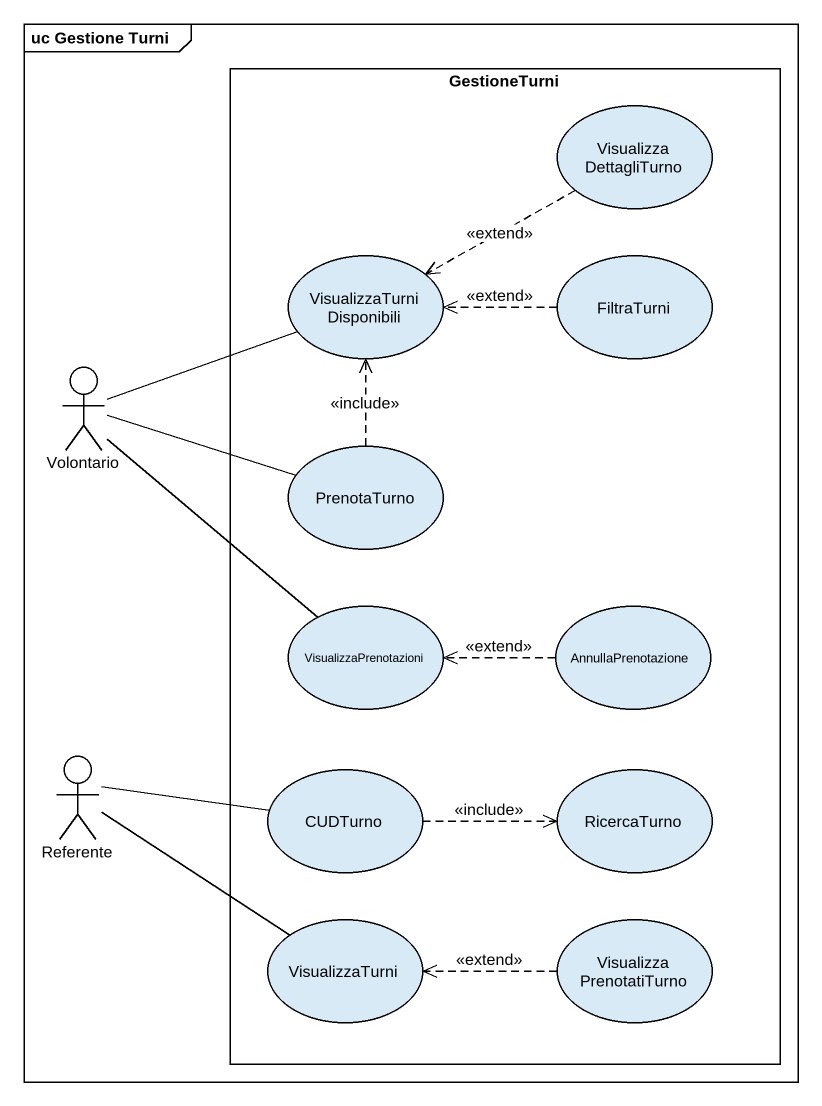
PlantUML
@startuml
mainframe uc Gestione Turni
rectangle GestioneTurni {
  usecase VisualizzaDettagliTurno
  usecase VisualizzaTurniDisponibili
  usecase FiltraTurni
  usecase PrenotaTurno
  usecase VisualizzaPrenotazioni
  usecase AnnullaPrenotazione
  usecase CUDTurno
  usecase RicercaTurno
  usecase VisualizzaTurni
  usecase VisualizzaPrenotatiTurno
}
actor Volontario
actor Referente
VisualizzaDettagliTurno .left.> VisualizzaTurniDisponibili : <<extend>>
VisualizzaTurniDisponibili -left- Volontario
FiltraTurni .left.> VisualizzaTurniDisponibili : <<extend>>
Volontario -- VisualizzaPrenotazioni
PrenotaTurno .up.> VisualizzaTurniDisponibili : <<include>>
PrenotaTurno -left- Volontario
AnnullaPrenotazione .left.> VisualizzaPrenotazioni : <<extend>>
Referente -right- CUDTurno
Referente -right- VisualizzaTurni
CUDTurno .right.> RicercaTurno : <<include>>
VisualizzaPrenotatiTurno .left.> VisualizzaTurni : <<extend>>
@enduml
